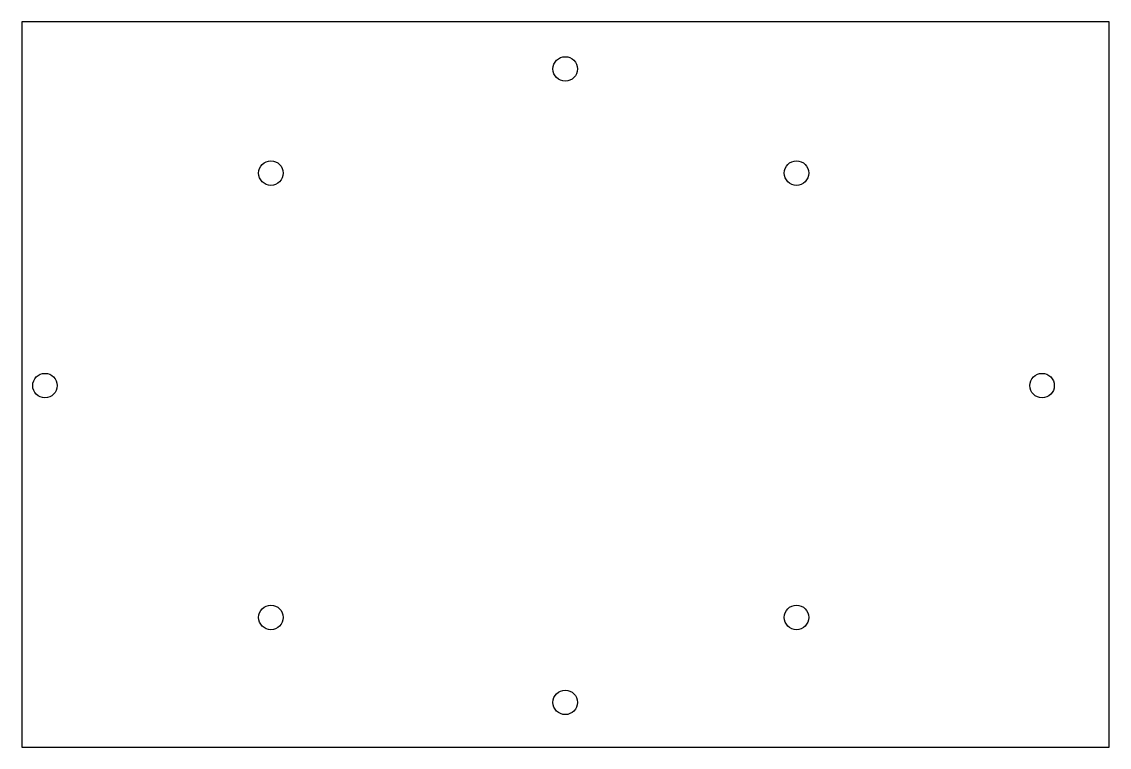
# Model space of a CAD drawing. Header units: millimetres. Extents: x -60 to 60, y -40 to 40.
import ezdxf

# ---------------------------------------------------------------- set-up
doc = ezdxf.new("R2010")
doc.units = ezdxf.units.MM

msp = doc.modelspace()

# ---------------------------------------------------------------- linework, layer by layer
msp.add_lwpolyline([(60, -40), (60, 40), (-60, 40), (-60, -40)], close=True)
for centre in [(-0.03, 34.8), (-32.51, 23.31), (25.49, 23.31), (-57.44, -0.12), (52.59, -0.12), (-32.51, -25.69), (25.49, -25.69), (-0.03, -35.05)]:
    msp.add_circle(centre, 1.35)

doc.saveas('drawing.dxf')
